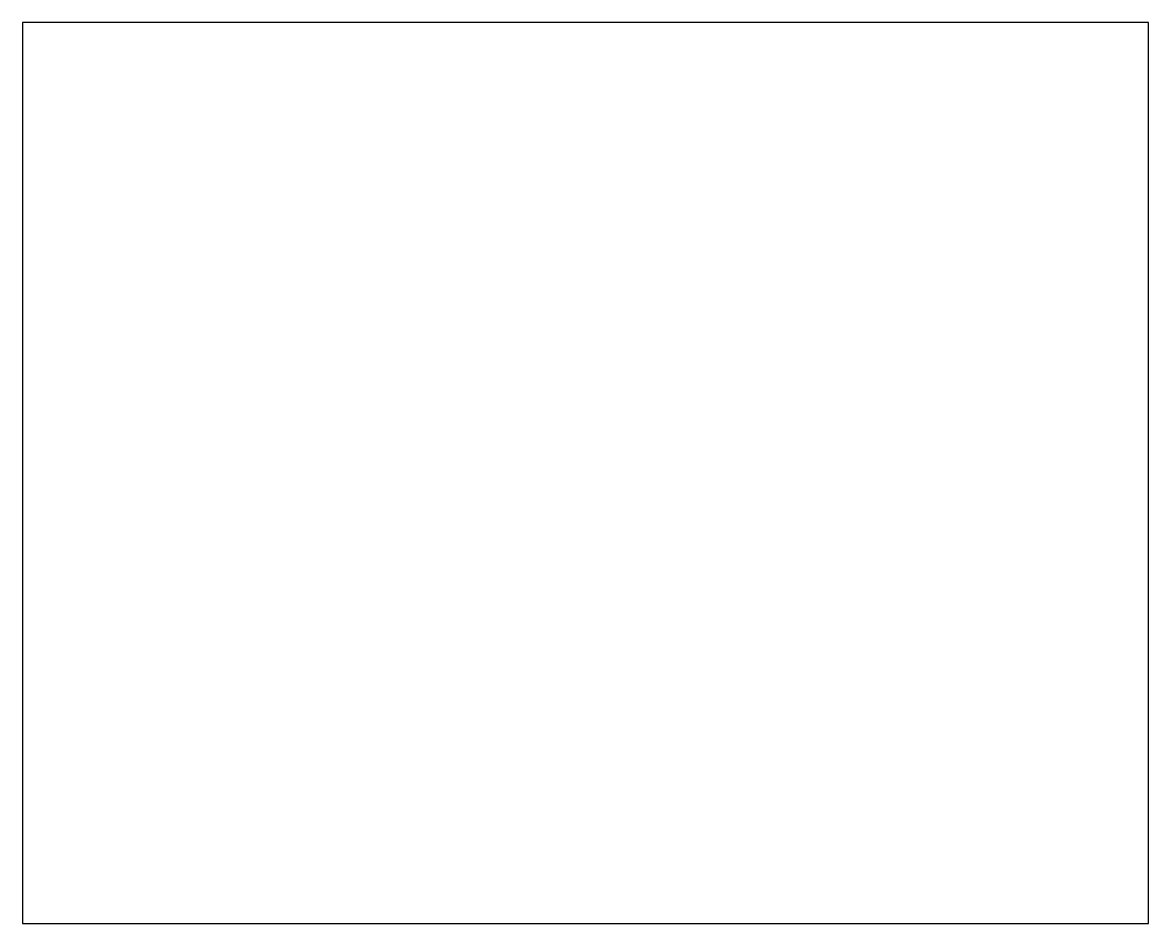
# Model space of a CAD drawing. Header units: metres. Extents: x 2 to 323, y -2 to 254.
# Drawn here: x 113.046 to 113.546, y 52.361 to 52.761 of the extents above; entities that cross this region are included whole.
import ezdxf

# ---------------------------------------------------------------- set-up
doc = ezdxf.new("R2010")
doc.units = ezdxf.units.M
doc.layers.add('REFERENCIA', color=7, linetype='Continuous')

msp = doc.modelspace()

# ---------------------------------------------------------------- linework, layer by layer
at = {"layer": 'REFERENCIA'}
for p, q in [((113.546, 52.761), (113.046, 52.761)), ((113.046, 52.761), (113.046, 52.361)), ((113.546, 52.761), (113.046, 52.761)), ((113.046, 52.761), (113.046, 52.361)), ((113.546, 52.361), (113.546, 52.761)), ((113.546, 52.361), (113.546, 52.761)), ((113.046, 52.361), (113.546, 52.361)), ((113.046, 52.361), (113.546, 52.361))]:
    msp.add_line(p, q, dxfattribs=at)
msp.add_lwpolyline([(113.046, 52.361), (113.546, 52.361), (113.546, 52.761), (113.046, 52.761), (113.046, 52.361)], close=True, dxfattribs=at)
msp.add_lwpolyline([(113.046, 52.361), (113.546, 52.361), (113.546, 52.761), (113.046, 52.761), (113.046, 52.361)], close=True, dxfattribs=at)
msp.add_lwpolyline([(113.046, 52.361), (113.546, 52.361), (113.546, 52.761), (113.046, 52.761), (113.046, 52.361)], close=True, dxfattribs=at)
msp.add_lwpolyline([(113.046, 52.361), (113.546, 52.361), (113.546, 52.761), (113.046, 52.761), (113.046, 52.361)], close=True, dxfattribs=at)
msp.add_lwpolyline([(113.046, 52.361), (113.546, 52.361), (113.546, 52.761), (113.046, 52.761), (113.046, 52.361)], close=True, dxfattribs=at)
msp.add_lwpolyline([(113.046, 52.361), (113.546, 52.361), (113.546, 52.761), (113.046, 52.761), (113.046, 52.361)], close=True, dxfattribs=at)
msp.add_lwpolyline([(113.046, 52.361), (113.546, 52.361), (113.546, 52.761), (113.046, 52.761), (113.046, 52.361)], close=True, dxfattribs=at)

doc.saveas('drawing.dxf')
